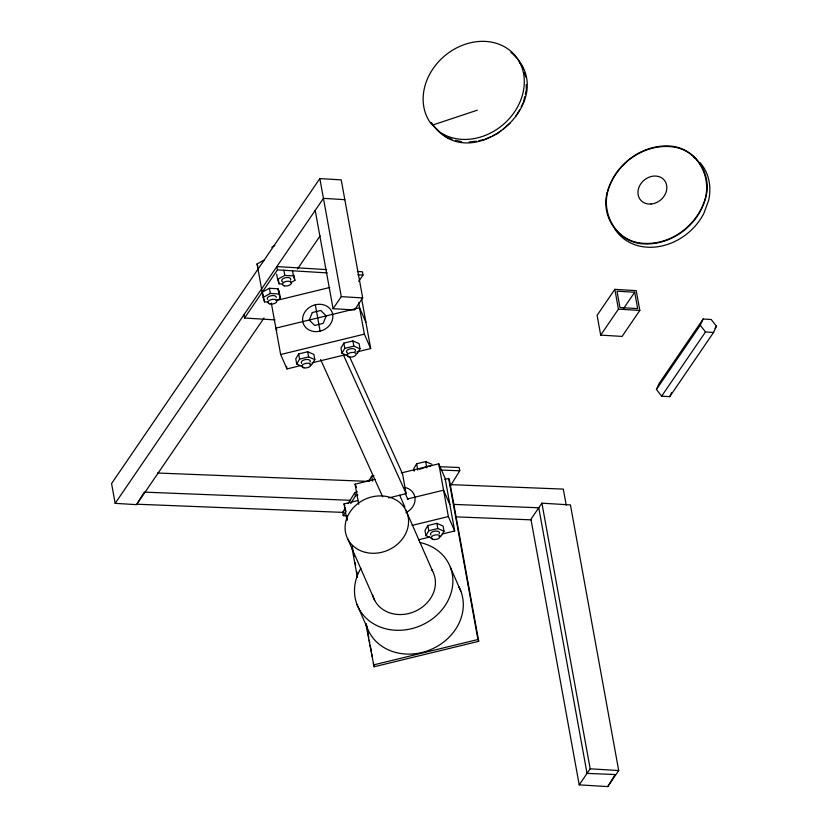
<?xml version="1.0" encoding="UTF-8"?>
<svg xmlns="http://www.w3.org/2000/svg" width="828" height="828" viewBox="0 0 828 828"><rect width="100%" height="100%" fill="white"/><g stroke="black" fill="none" stroke-linecap="round" stroke-linejoin="round"><path stroke-width="1.24" d="M524.797 96.545L523.462 102.31L521.226 106.708M525.325 94.237L526.391 89.631L526.204 84.663M656.428 389.45L659.295 383.219L703.138 319.008L711.221 319.504L716.437 326.222L713.57 332.452L669.728 396.653L661.644 396.167L656.428 389.45L700.271 325.238L703.138 319.008M669.728 396.653L671.632 392.503M519.549 110.01L515.699 116.344M309.682 365.055L311.949 364.506L314.816 359.621L313.874 354.415L307.685 351.745L298.639 353.949L295.762 358.824L296.714 364.03L302.893 366.711M296.714 364.03L299.581 359.145L298.639 353.949M357.158 353.701L360.025 348.816L359.073 343.61L352.894 340.939L343.837 343.134L340.97 348.019L341.912 353.225L348.102 355.895M341.912 353.225L344.79 348.34L343.837 343.134M368.822 481.027L371.689 476.152L373.956 475.593M431.854 464.26L425.664 461.579L416.619 463.784L413.741 468.669L414.207 471.194M438.892 536.658L441.148 536.109L444.015 531.224L443.073 526.028L436.894 523.348L427.838 525.552L424.971 530.427L425.913 535.633L432.102 538.314M425.913 535.633L428.78 530.748L427.838 525.552M345.39 507.957L342.678 512.356L343.278 515.658L347.108 515.803M348.102 503.559L354.87 492.556L357.272 491.697M343.278 515.658L345.99 511.249M350.73 503.559L355.471 495.858L357.872 494.999M450.266 486.171L459.737 470.79L459.136 467.499L439.223 466.702M607.742 786.6L618.702 770.547L570.43 504.914L541.905 503.176L530.945 519.228L579.217 784.861L607.742 786.6L615.173 774.522L587.042 773.404L538.769 507.771L453.682 504.397M315.209 210.395L333.073 308.678L354.467 309.982L362.685 297.945L341.229 179.873L319.836 178.579L111.563 483.562L115.164 503.352L136.548 504.656L263.987 318.035M115.164 503.352L323.438 198.358L344.821 199.662M274.999 319.887L244.56 318.035L277.442 269.876L276.842 266.585L326.646 269.607M297.49 268.976L320.063 235.918M333.073 308.678L341.291 296.641L319.836 178.579M358.7 281.396L363.006 275.082L362.405 271.791L357.303 271.481M614.831 289.345L597.091 315.333L600.693 335.112L622.076 336.416L639.816 310.438L636.225 290.649L614.831 289.345L618.433 309.134L600.693 335.112M623.329 308.875L634.683 292.253L616.995 291.177L619.975 307.53L637.653 308.606L634.683 292.253M661.644 396.167L705.487 331.956L713.57 332.452M714.999 328.323L716.437 326.222M579.217 784.861L590.178 768.808L541.905 503.176M510.017 123.144L503.352 128.961M501.333 130.513L497.297 133.618L492.743 135.73M271.781 247.241L274.855 245.554M268.282 302.116L264.577 301.889L263.138 297.418L257.053 263.946L264.246 260.002M282.752 284.035L279.057 283.807L277.608 279.336L284.801 275.393L293.443 275.921L294.882 280.392L290.773 282.648M279.46 293.267L278.022 288.796L269.39 288.268L262.197 292.212L263.635 296.693M263.138 297.418L270.332 293.474L278.964 293.992L280.413 298.473L276.304 300.73M366.68 481.503L369.764 479.816M490.466 136.796L484.784 139.435L478.832 140.656M419.63 469.279L428.024 466.257L430.519 466.361M432.558 125.08L477.321 110.176M388.725 497.928L406.134 493.633L402.543 473.854L349.478 356.526M276.076 300.554L329.792 287.471M271.305 303.027L280.661 354.529L364.361 334.15L370.685 348.567L356.94 351.91M299.581 359.145L308.637 356.94L314.816 359.621M344.79 348.34L353.835 346.135L360.025 348.816M280.661 354.529L286.985 368.936L300.719 365.593M311.97 362.861L345.7 354.643M358.721 504.283L355.067 484.183L375.063 479.319M401.301 472.933L438.778 463.804L445.091 478.222L454.686 530.976L442.193 534.019M347.025 520.388L344.024 503.9L357.727 500.567M444.926 479.34L448.662 478.439L449.449 480.24L478.719 641.307L374.09 666.768L365.924 624.384M407.335 499.005L443.57 490.186L449.883 504.594M412.137 525.387L448.362 516.568L454.686 530.976M428.78 530.748L437.836 528.543L444.015 531.224M418.45 539.794L429.701 537.061M373.304 664.967L477.932 639.506L478.719 641.307M476.452 141.153L469.145 142.012M441.076 470.045L459.737 470.79M157.475 473.016L369.433 481.42M450.856 484.649L563.299 489.1L566.228 505.183M350.544 500.309L144.269 492.132L136.837 504.211L343.63 512.408M456.073 516.869L531.027 519.839M461.486 141.65L455.462 140.367M277.442 269.876L327.246 272.909M357.903 274.772L363.006 275.082M618.433 309.134L639.816 310.438M341.291 296.641L362.685 297.945M590.178 768.808L618.702 770.547M451.995 139.207L447.368 137.655L442.576 134.219M439.699 132.159L436.397 128.909M510.938 52.402C565.317 98.48 469.631 181.591 431.388 122.44M700.271 325.238L705.487 331.956M519.311 62.183L522.085 65.94L523.244 69.324M343.527 355.191L406.134 493.633M320.602 359.549L382.681 496.81M365.893 322.185L359.569 307.768L275.869 328.147L276.842 330.362M450.37 567.284L460.803 591.068M405.337 493.612L407.935 499.522M399.686 495.206L404.871 507.026M405.803 510.058L432.661 571.31M355.067 484.183L356.526 487.506M344.024 503.9L344.821 505.701M347.843 539.121L374.691 600.383M356.982 604.409L367.415 628.193M524.393 72.709L525.925 77.221M257.053 263.946L257.777 266.181M448.662 478.439L477.932 639.506M438.778 463.804L448.362 516.568M425.664 461.579L426.813 467.882M436.894 523.348L437.836 528.543M416.619 463.784L417.757 470.087M361.557 298.318L370.685 348.567M358.659 302.748L364.361 334.15M352.894 340.939L353.835 346.135M371.689 476.152L372.6 481.161M354.87 492.556L355.471 495.858M315.344 304.88L320.094 331.034M345.276 508.247L345.742 510.783M346.891 517.117L347.356 519.653M352.19 546.294L353.111 551.365M353.577 553.901L354.042 556.437M355.191 562.781L355.647 565.317M356.806 571.651L357.261 574.187M366.255 623.65L367.177 628.721M367.632 631.257L368.791 637.601M369.247 640.137L369.712 642.673M370.168 645.209L371.327 651.553M371.782 654.089L372.248 656.625M373.397 662.969L374.09 666.768M351.869 547.029L357.396 577.458M293.94 275.186L294.882 280.392M307.685 351.745L308.637 356.94M292.491 270.715L293.443 275.921M283.859 270.187L284.801 275.393M278.301 279.647L279.057 283.807M276.666 274.14L277.608 279.336M279.015 290.804L280.413 298.473M278.022 288.796L278.964 293.992M286.529 366.431L286.985 368.936M269.39 288.268L270.332 293.474M264.018 298.773L264.577 301.889M243.96 314.743L244.56 318.035M458.691 586.503A50.26 43.263 -23.7 0 1 430.964 649.483A50.26 43.263 -23.7 0 1 366.597 625.823M431.429 569.219A32.437 27.924 -23.7 0 1 414.724 611.499A32.437 27.924 -23.7 0 1 372.569 594.67M419.806 542.485A50.26 43.263 -23.7 0 1 449.086 598.344A50.26 43.263 -23.7 0 1 382.008 627.686A50.26 43.263 -23.7 0 1 360.915 568.246M430.933 535.023A4.585 2.287 -10.3 0 1 434.617 531.172A4.585 2.287 -10.3 0 1 439.275 533.563M405.958 512.667A15.463 13.31 -23.7 0 0 415.076 499.067L414.507 495.61A15.463 13.31 -23.7 0 0 404.892 487.444M301.734 363.42A4.585 2.287 -10.3 0 1 305.418 359.569A4.585 2.287 -10.3 0 1 310.065 361.96M347.605 353.018A4.585 2.287 -10.3 0 1 347.667 349.892A4.585 2.287 -10.3 0 1 353.763 348.816A4.585 2.287 -10.3 0 1 354.767 351.765M267.641 299.446A4.585 2.287 -10.3 0 1 271.066 295.751A4.585 2.287 -10.3 0 1 276.273 297.573M281.779 280.827A4.585 2.287 -10.3 0 1 286.726 277.504A4.585 2.287 -10.3 0 1 290.473 280.123M282.731 281.799A4.585 2.287 -10.3 0 1 282.11 281.365M699.919 162.505A54.13 45.126 -40.1 0 1 708.571 200.573L703.955 213.169A54.13 45.126 -40.1 0 1 659.75 246.413A54.13 45.126 -40.1 0 1 615.038 229.284M693.74 156.968A54.13 45.126 -40.1 0 1 695.623 158.407M607.214 192.613C600.331 217.205 619.365 243.784 645.178 243.949C672.998 244.633 699.049 224.14 705.818 197.302C712.711 172.71 693.678 146.132 667.854 145.956C640.044 145.283 613.983 165.776 607.214 192.613M609.522 186.31C599.824 209.38 613.331 238.93 638.988 242.821C666.354 247.096 693.771 228.983 703.51 203.605C713.208 180.535 699.712 150.986 674.044 147.094C646.689 142.82 619.261 160.932 609.522 186.31M312.311 312.539L309.258 320.043L314.661 325.476L323.137 323.417L326.191 315.913L320.778 310.469L312.311 312.539M439.244 131.652L430.829 123.382A54.13 45.126 -40.1 0 1 467.509 43.553A54.13 45.126 -40.1 0 1 521.847 97A54.13 45.126 -40.1 0 1 439.244 131.652M332.546 314.35L332.276 312.787A15.463 13.31 -23.7 0 0 315.509 304.725A15.463 13.31 -23.7 0 0 302.582 319.68L303.162 323.137A15.463 13.31 -23.7 0 0 319.939 331.19A15.463 13.31 -23.7 0 0 332.856 316.244L332.546 314.35M365.5 552.369A32.437 27.924 -23.7 0 0 408.173 516.962A32.437 27.924 -23.7 0 0 356.796 504.449A32.437 27.924 -23.7 0 0 365.5 552.369M433.179 539.452A4.585 2.287 -10.3 0 0 440.165 536.689A4.585 2.287 -10.3 0 0 433.593 535.395A4.585 2.287 -10.3 0 0 433.179 539.452M303.979 367.849A4.585 2.287 -10.3 0 0 310.966 365.086A4.585 2.287 -10.3 0 0 304.394 363.792A4.585 2.287 -10.3 0 0 303.979 367.849M349.178 357.044A4.585 2.287 -10.3 0 0 356.175 354.28A4.585 2.287 -10.3 0 0 349.602 352.987A4.585 2.287 -10.3 0 0 349.178 357.044M269.793 303.928A4.585 2.287 -10.3 0 0 276.956 301.33A4.585 2.287 -10.3 0 0 270.611 299.829A4.585 2.287 -10.3 0 0 269.793 303.928M284.263 285.846A4.585 2.287 -10.3 0 0 291.425 283.248A4.585 2.287 -10.3 0 0 285.091 281.748A4.585 2.287 -10.3 0 0 284.263 285.846M651.025 204.019A15.463 12.896 -40.1 0 0 665.546 182.067A15.463 12.896 -40.1 0 0 640.624 184.075A15.463 12.896 -40.1 0 0 651.025 204.019"/></g></svg>
